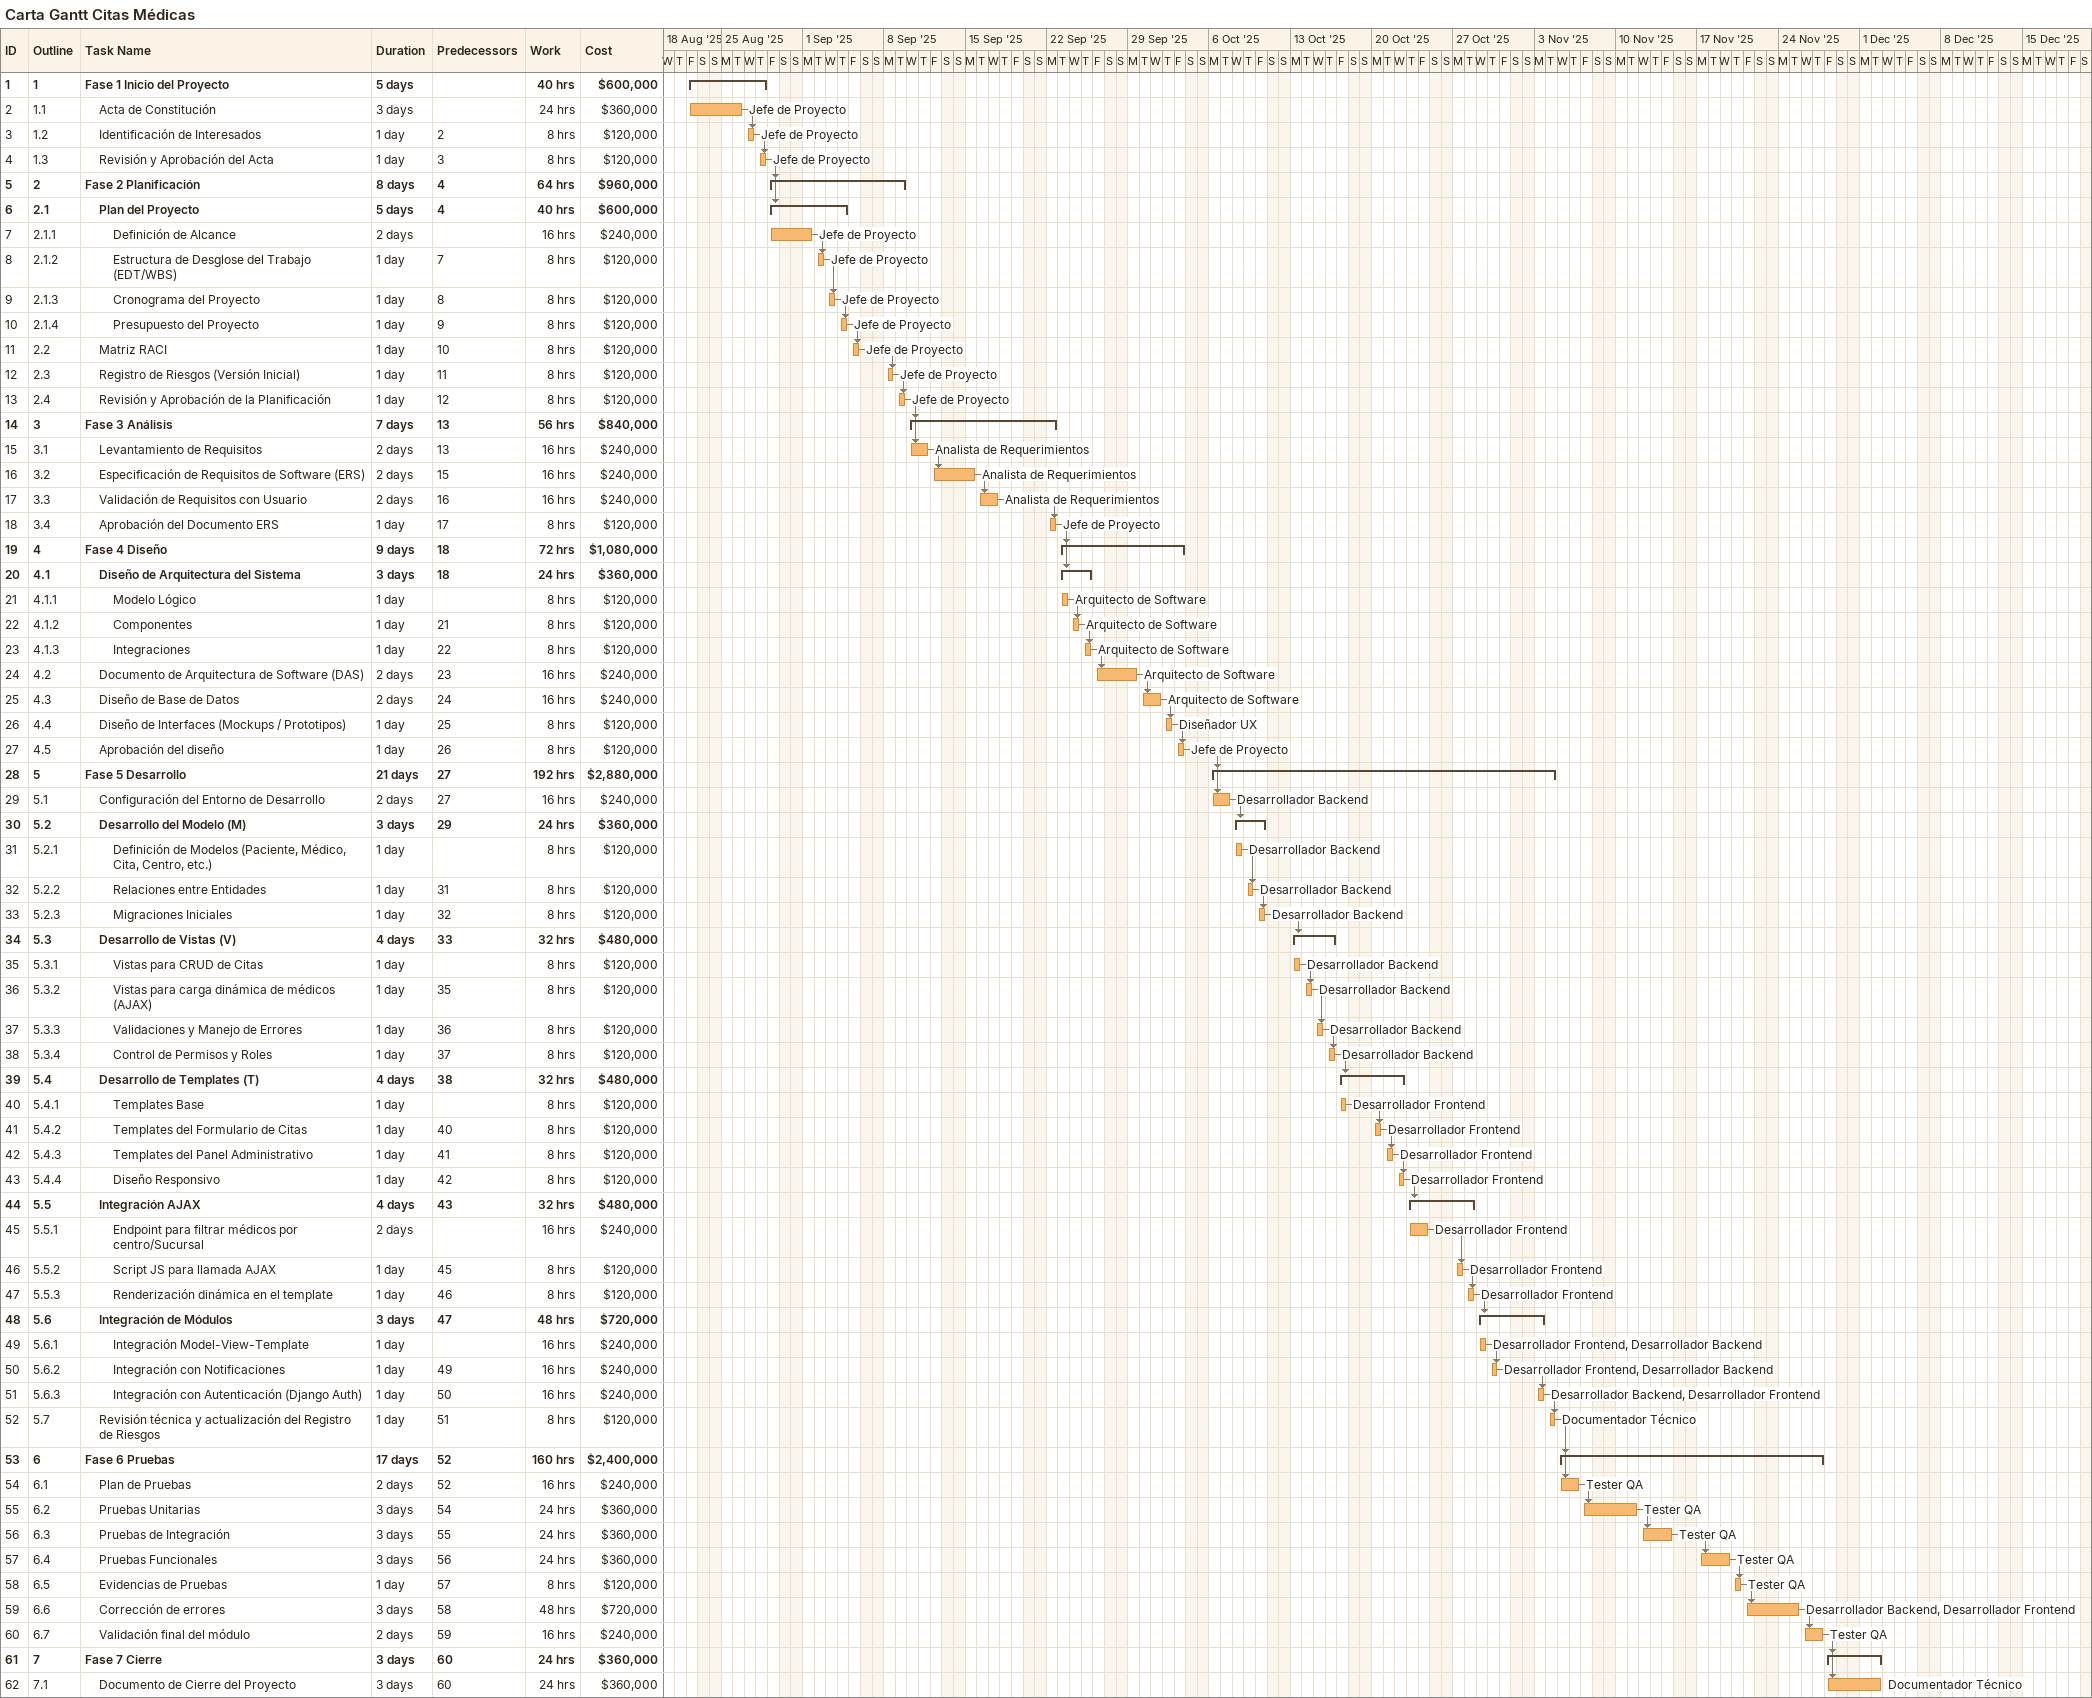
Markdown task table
Carta Gantt Citas Médicas

| ID | WBS | Task | Duration | Start | Finish | Predecessors | Resources | Work (h) | Cost ($) |
|---|---|---|---|---|---|---|---|---|---|
| 1 | 1 | **Fase 1 Inicio del Proyecto** | 5d | 2025-08-22 | 2025-08-28 |  |  | 40 | 600000 |
| 2 | 1.1 | Acta de Constitución | 3d | 2025-08-22 | 2025-08-26 |  | Jefe de Proyecto | 24 | 360000 |
| 3 | 1.2 | Identificación de Interesados | 1d | 2025-08-27 | 2025-08-27 | 2 | Jefe de Proyecto | 8 | 120000 |
| 4 | 1.3 | Revisión y Aprobación del Acta | 1d | 2025-08-28 | 2025-08-28 | 3 | Jefe de Proyecto | 8 | 120000 |
| 5 | 2 | **Fase 2 Planificación** | 8d | 2025-08-29 | 2025-09-09 | 4 |  | 64 | 960000 |
| 6 | 2.1 | **Plan del Proyecto** | 5d | 2025-08-29 | 2025-09-04 | 4 |  | 40 | 600000 |
| 7 | 2.1.1 | Definición de Alcance | 2d | 2025-08-29 | 2025-09-01 |  | Jefe de Proyecto | 16 | 240000 |
| 8 | 2.1.2 | Estructura de Desglose del Trabajo (EDT/WBS) | 1d | 2025-09-02 | 2025-09-02 | 7 | Jefe de Proyecto | 8 | 120000 |
| 9 | 2.1.3 | Cronograma del Proyecto | 1d | 2025-09-03 | 2025-09-03 | 8 | Jefe de Proyecto | 8 | 120000 |
| 10 | 2.1.4 | Presupuesto del Proyecto | 1d | 2025-09-04 | 2025-09-04 | 9 | Jefe de Proyecto | 8 | 120000 |
| 11 | 2.2 | Matriz RACI | 1d | 2025-09-05 | 2025-09-05 | 10 | Jefe de Proyecto | 8 | 120000 |
| 12 | 2.3 | Registro de Riesgos (Versión Inicial) | 1d | 2025-09-08 | 2025-09-08 | 11 | Jefe de Proyecto | 8 | 120000 |
| 13 | 2.4 | Revisión y Aprobación de la Planificación | 1d | 2025-09-09 | 2025-09-09 | 12 | Jefe de Proyecto | 8 | 120000 |
| 14 | 3 | **Fase 3 Análisis** | 7d | 2025-09-10 | 2025-09-22 | 13 |  | 56 | 840000 |
| 15 | 3.1 | Levantamiento de Requisitos | 2d | 2025-09-10 | 2025-09-11 | 13 | Analista de Requerimientos | 16 | 240000 |
| 16 | 3.2 | Especificación de Requisitos de Software (ERS) | 2d | 2025-09-12 | 2025-09-15 | 15 | Analista de Requerimientos | 16 | 240000 |
| 17 | 3.3 | Validación de Requisitos con Usuario | 2d | 2025-09-16 | 2025-09-17 | 16 | Analista de Requerimientos | 16 | 240000 |
| 18 | 3.4 | Aprobación del Documento ERS | 1d | 2025-09-22 | 2025-09-22 | 17 | Jefe de Proyecto | 8 | 120000 |
| 19 | 4 | **Fase 4 Diseño** | 9d | 2025-09-23 | 2025-10-03 | 18 |  | 72 | 1080000 |
| 20 | 4.1 | **Diseño de Arquitectura del Sistema** | 3d | 2025-09-23 | 2025-09-25 | 18 |  | 24 | 360000 |
| 21 | 4.1.1 | Modelo Lógico | 1d | 2025-09-23 | 2025-09-23 |  | Arquitecto de Software | 8 | 120000 |
| 22 | 4.1.2 | Componentes | 1d | 2025-09-24 | 2025-09-24 | 21 | Arquitecto de Software | 8 | 120000 |
| 23 | 4.1.3 | Integraciones | 1d | 2025-09-25 | 2025-09-25 | 22 | Arquitecto de Software | 8 | 120000 |
| 24 | 4.2 | Documento de Arquitectura de Software (DAS) | 2d | 2025-09-26 | 2025-09-29 | 23 | Arquitecto de Software | 16 | 240000 |
| 25 | 4.3 | Diseño de Base de Datos | 2d | 2025-09-30 | 2025-10-01 | 24 | Arquitecto de Software | 16 | 240000 |
| 26 | 4.4 | Diseño de Interfaces (Mockups / Prototipos) | 1d | 2025-10-02 | 2025-10-02 | 25 | Diseñador UX | 8 | 120000 |
| 27 | 4.5 | Aprobación del diseño | 1d | 2025-10-03 | 2025-10-03 | 26 | Jefe de Proyecto | 8 | 120000 |
| 28 | 5 | **Fase 5 Desarrollo** | 21d | 2025-10-06 | 2025-11-04 | 27 |  | 192 | 2880000 |
| 29 | 5.1 | Configuración del Entorno de Desarrollo | 2d | 2025-10-06 | 2025-10-07 | 27 | Desarrollador Backend | 16 | 240000 |
| 30 | 5.2 | **Desarrollo del Modelo (M)** | 3d | 2025-10-08 | 2025-10-10 | 29 |  | 24 | 360000 |
| 31 | 5.2.1 | Definición de Modelos (Paciente, Médico, Cita, Centro, etc.) | 1d | 2025-10-08 | 2025-10-08 |  | Desarrollador Backend | 8 | 120000 |
| 32 | 5.2.2 | Relaciones entre Entidades | 1d | 2025-10-09 | 2025-10-09 | 31 | Desarrollador Backend | 8 | 120000 |
| 33 | 5.2.3 | Migraciones Iniciales | 1d | 2025-10-10 | 2025-10-10 | 32 | Desarrollador Backend | 8 | 120000 |
| 34 | 5.3 | **Desarrollo de Vistas (V)** | 4d | 2025-10-13 | 2025-10-16 | 33 |  | 32 | 480000 |
| 35 | 5.3.1 | Vistas para CRUD de Citas | 1d | 2025-10-13 | 2025-10-13 |  | Desarrollador Backend | 8 | 120000 |
| 36 | 5.3.2 | Vistas para carga dinámica de médicos (AJAX) | 1d | 2025-10-14 | 2025-10-14 | 35 | Desarrollador Backend | 8 | 120000 |
| 37 | 5.3.3 | Validaciones y Manejo de Errores | 1d | 2025-10-15 | 2025-10-15 | 36 | Desarrollador Backend | 8 | 120000 |
| 38 | 5.3.4 | Control de Permisos y Roles | 1d | 2025-10-16 | 2025-10-16 | 37 | Desarrollador Backend | 8 | 120000 |
| 39 | 5.4 | **Desarrollo de Templates (T)** | 4d | 2025-10-17 | 2025-10-22 | 38 |  | 32 | 480000 |
| 40 | 5.4.1 | Templates Base | 1d | 2025-10-17 | 2025-10-17 |  | Desarrollador Frontend | 8 | 120000 |
| 41 | 5.4.2 | Templates del Formulario de Citas | 1d | 2025-10-20 | 2025-10-20 | 40 | Desarrollador Frontend | 8 | 120000 |
| 42 | 5.4.3 | Templates del Panel Administrativo | 1d | 2025-10-21 | 2025-10-21 | 41 | Desarrollador Frontend | 8 | 120000 |
| 43 | 5.4.4 | Diseño Responsivo | 1d | 2025-10-22 | 2025-10-22 | 42 | Desarrollador Frontend | 8 | 120000 |
| 44 | 5.5 | **Integración AJAX** | 4d | 2025-10-23 | 2025-10-28 | 43 |  | 32 | 480000 |
| 45 | 5.5.1 | Endpoint para filtrar médicos por centro/Sucursal | 2d | 2025-10-23 | 2025-10-24 |  | Desarrollador Frontend | 16 | 240000 |
| 46 | 5.5.2 | Script JS para llamada AJAX | 1d | 2025-10-27 | 2025-10-27 | 45 | Desarrollador Frontend | 8 | 120000 |
| 47 | 5.5.3 | Renderización dinámica en el template | 1d | 2025-10-28 | 2025-10-28 | 46 | Desarrollador Frontend | 8 | 120000 |
| 48 | 5.6 | **Integración de Módulos** | 3d | 2025-10-29 | 2025-11-03 | 47 |  | 48 | 720000 |
| 49 | 5.6.1 | Integración Model-View-Template | 1d | 2025-10-29 | 2025-10-29 |  | Desarrollador Frontend, Desarrollador Backend | 16 | 240000 |
| 50 | 5.6.2 | Integración con Notificaciones | 1d | 2025-10-30 | 2025-10-30 | 49 | Desarrollador Frontend, Desarrollador Backend | 16 | 240000 |
| 51 | 5.6.3 | Integración con Autenticación (Django Auth) | 1d | 2025-11-03 | 2025-11-03 | 50 | Desarrollador Backend, Desarrollador Frontend | 16 | 240000 |
| 52 | 5.7 | Revisión técnica y actualización del Registro de Riesgos | 1d | 2025-11-04 | 2025-11-04 | 51 | Documentador Técnico | 8 | 120000 |
| 53 | 6 | **Fase 6 Pruebas** | 17d | 2025-11-05 | 2025-11-27 | 52 |  | 160 | 2400000 |
| 54 | 6.1 | Plan de Pruebas | 2d | 2025-11-05 | 2025-11-06 | 52 | Tester QA | 16 | 240000 |
| 55 | 6.2 | Pruebas Unitarias | 3d | 2025-11-07 | 2025-11-11 | 54 | Tester QA | 24 | 360000 |
| 56 | 6.3 | Pruebas de Integración | 3d | 2025-11-12 | 2025-11-14 | 55 | Tester QA | 24 | 360000 |
| 57 | 6.4 | Pruebas Funcionales | 3d | 2025-11-17 | 2025-11-19 | 56 | Tester QA | 24 | 360000 |
| 58 | 6.5 | Evidencias de Pruebas | 1d | 2025-11-20 | 2025-11-20 | 57 | Tester QA | 8 | 120000 |
| 59 | 6.6 | Corrección de errores | 3d | 2025-11-21 | 2025-11-25 | 58 | Desarrollador Backend, Desarrollador Frontend | 48 | 720000 |
| 60 | 6.7 | Validación final del módulo | 2d | 2025-11-26 | 2025-11-27 | 59 | Tester QA | 16 | 240000 |
| 61 | 7 | **Fase 7 Cierre** | 3d | 2025-11-28 | 2025-12-02 | 60 |  | 24 | 360000 |
| 62 | 7.1 | Documento de Cierre del Proyecto | 3d | 2025-11-28 | 2025-12-02 | 60 | Documentador Técnico | 24 | 360000 |
